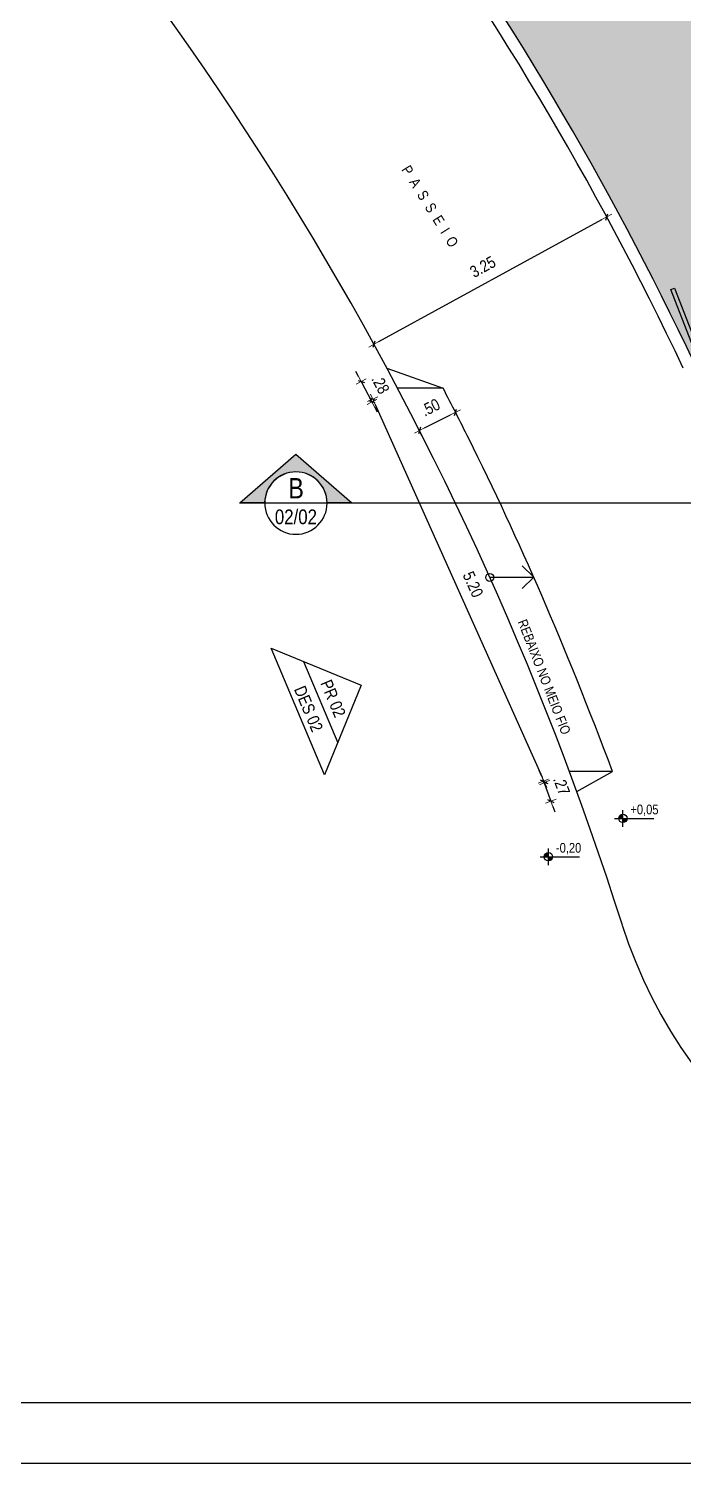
# Model space of a CAD drawing. Header units: millimetres. Extents: x 1170 to 1315, y 90 to 135.
# Drawn here: x 1252.54 to 1260.65, y 90.19 to 107.96 of the extents above; entities that cross this region are included whole.
import ezdxf
from ezdxf.enums import TextEntityAlignment as Align

# ---------------------------------------------------------------- set-up
doc = ezdxf.new("R2010")
doc.units = ezdxf.units.MM
doc.header["$LTSCALE"] = 20
doc.header["$MEASUREMENT"] = 0
doc.linetypes.add('CENTER', pattern=[2, 1.25, -0.25, 0.25, -0.25])
doc.linetypes.add('CONTINU', pattern=[0])
doc.layers.get('0').update_dxf_attribs({"linetype": 'CONTINUOUS'})
doc.layers.get('DEFPOINTS').update_dxf_attribs({"linetype": 'CONTINUOUS'})
for name, color, linetype in [('AR-TXT', 2, 'CONTINUOUS'), ('COTA', 7, 'CONTINUOUS'), ('E-hatch', 8, 'CONTINUOUS'), ('E-pen-m', 6, 'CONTINUOUS'), ('E-txt-g', 3, 'CONTINUOUS'), ('Indic_Corte_Vista', 2, 'CONTINUOUS'), ('TEXTO', 2, 'CONTINUOUS')]:
    doc.layers.add(name, color=color, linetype=linetype)
for name, color, linetype, lineweight in [('E-Pen-C', 4, 'CONTINUOUS', 15), ('E-Pen-G', 3, 'CONTINUOUS', 30), ('E-Txt-W', 7, 'CONTINUOUS', 20)]:
    doc.layers.add(name, color=color, linetype=linetype, lineweight=lineweight)
doc.styles.add('ESC 1.100', font='ARIALN.TTF', dxfattribs={"height": 0.2})
doc.styles.add('F2', font='ARIALN.TTF')
doc.styles.add('REG60', font='romans.shx', dxfattribs={"width": 0.8, "height": 0.15})
doc.styles.add('REG80', font='romans.shx', dxfattribs={"width": 0.8, "height": 0.2})
doc.styles.add('SWIS 721 CN BT', font='swissc.ttf')
doc.dimstyles.new('DIMENSION-1', dxfattribs={"dimtxt": 0.145, "dimasz": 0.07, "dimexe": 1, "dimexo": 0, "dimgap": 0.12, "dimtad": 1, "dimzin": 7, "dimdsep": 46, "dimtxsty": 'F2', "dimblk1": 'TRACO', "dimblk2": 'TRACO', "dimsah": 1, "dimcen": 1, "dimse1": 1, "dimse2": 1, "dimclrd": 4, "dimclre": 256, "dimclrt": 4, "dimadec": 8, "dimazin": 0, "dimtfac": 1, "dimtix": 1, "dimtmove": 2, "dimatfit": 3, "dimldrblk": 'TRACO', "dimfxl": 1, "dimtolj": 1, "dimtzin": 0, "dimarcsym": 0})

# ---------------------------------------------------------------- blocks, each defined once
blk = doc.blocks.new('TXT-AMB75')
at = {"layer": 'E-txt-g', "style": 'REG80', "width": 0.8, "flags": 8}
blk.add_attdef('TXT', text='', height=0.2, dxfattribs=at).set_placement((0.005, 0.296), align=Align.CENTER)
at = {"layer": 'E-Txt-W', "style": 'REG60', "width": 0.8, "flags": 8}
blk.add_attdef('TXT', text='', height=0.15, dxfattribs=at).set_placement((0.005, 0.027), align=Align.CENTER)
blk = doc.blocks.new('CHAVE CORTE-100')
blk.add_hatch(color=8).paths.add_polyline_path([(-2.567, 0), (-2.86, 0), (-2.198, 0.571), (-1.536, 0), (-1.83, 0, 0.987177)])
at = {"color": 2}
blk.add_line((-1.83, 0), (-2.567, 0), dxfattribs=at)
blk.add_lwpolyline([(-1.83, 0.001), (-1.536, 0), (-2.198, 0.571), (-2.86, 0), (-2.567, 0, -0.985586)], format="xyb", close=True, dxfattribs=at)
blk.add_circle((-2.199, -0.005), 0.368, dxfattribs=at)
at = {"color": 2, "style": 'F2'}
for tag, height, p in [('A', 0.24, (-2.199, 0.171)), ('01-02', 0.2, (-2.199, -0.127))]:
    blk.add_attdef(tag, text='', height=height, dxfattribs=at).set_placement(p, align=Align.MIDDLE_CENTER)
blk = doc.blocks.new('TRACO')
at = {"layer": 'E-Pen-C'}
for p, q in [((-1, 0), (1, 0)), ((0, 1), (0, -1))]:
    blk.add_line(p, q, dxfattribs=at)
at = {"layer": 'E-Pen-G'}
blk.add_line((-0.42, -0.42), (0.42, 0.42), dxfattribs=at)
blk = doc.blocks.new('*D441')
at = {"layer": 'COTA', "color": 4, "linetype": 'Continuous', "lineweight": -2}
blk.add_line((1257.447, 103.011), (1257.768, 103.173), dxfattribs=at)
at = {"layer": 'DEFPOINTS', "color": 0, "linetype": 'Continuous'}
for p in [(1257.831, 103.205), (1257.9, 103.067), (1257.454, 102.842)]:
    blk.add_point(p, dxfattribs=at)
at = {"layer": 'COTA', "color": 4, "linetype": 'Continuous', "lineweight": -2, "xscale": 0.07, "yscale": 0.07, "zscale": 0.07}
for p, rotation in [((1257.831, 103.205), 26.79651405990845), ((1257.384, 102.979), 206.7965140599084)]:
    blk.add_blockref('TRACO', p, dxfattribs=dict(at, rotation=rotation))
at = {"layer": 'COTA', "color": 4, "linetype": 'Continuous', "insert": (1257.52, 103.265), "char_height": 0.145, "attachment_point": 5, "rotation": 26.7965, "style": 'F2'}
blk.add_mtext('\\A1;.50', dxfattribs=at)
blk = doc.blocks.new('*D442')
at = {"layer": 'COTA', "color": 4, "linetype": 'Continuous', "lineweight": -2}
for p, q in [((1256.63, 103.647), (1256.597, 103.708)), ((1256.663, 103.585), (1256.796, 103.335)), ((1256.829, 103.273), (1256.862, 103.211))]:
    blk.add_line(p, q, dxfattribs=at)
at = {"layer": 'DEFPOINTS', "color": 0, "linetype": 'Continuous'}
for p in [(1256.979, 103.753), (1257.112, 103.503), (1256.796, 103.335)]:
    blk.add_point(p, dxfattribs=at)
at = {"layer": 'COTA', "color": 4, "linetype": 'Continuous', "lineweight": -2, "xscale": 0.07, "yscale": 0.07, "zscale": 0.07}
for p, rotation in [((1256.663, 103.585), 298.0572844757799), ((1256.796, 103.335), 118.0572844757799)]:
    blk.add_blockref('TRACO', p, dxfattribs=dict(at, rotation=rotation))
at = {"layer": 'COTA', "color": 4, "linetype": 'Continuous', "insert": (1256.901, 103.551), "char_height": 0.145, "attachment_point": 5, "rotation": 298.0573, "style": 'F2'}
blk.add_mtext('\\A1;.28', dxfattribs=at)
blk = doc.blocks.new('*D443')
at = {"layer": 'COTA', "color": 4, "linetype": 'Continuous', "lineweight": -2}
blk.add_line((1256.835, 103.302), (1258.905, 98.685), dxfattribs=at)
at = {"layer": 'DEFPOINTS', "color": 0, "linetype": 'Continuous'}
for p in [(1257.112, 103.503), (1258.934, 98.621), (1259.239, 98.758)]:
    blk.add_point(p, dxfattribs=at)
at = {"layer": 'COTA', "color": 4, "linetype": 'Continuous', "lineweight": -2, "xscale": 0.07, "yscale": 0.07, "zscale": 0.07}
for p, rotation in [((1256.806, 103.366), 114.1484684888654), ((1258.934, 98.621), 294.1484684888654)]:
    blk.add_blockref('TRACO', p, dxfattribs=dict(at, rotation=rotation))
at = {"layer": 'COTA', "color": 4, "linetype": 'Continuous', "insert": (1258.047, 101.073), "char_height": 0.145, "attachment_point": 5, "rotation": 294.1485, "style": 'F2'}
blk.add_mtext('\\A1;5.20', dxfattribs=at)
blk = doc.blocks.new('*D444')
at = {"layer": 'COTA', "color": 4, "linetype": 'Continuous', "lineweight": -2}
for p, q in [((1258.893, 98.703), (1258.868, 98.768)), ((1258.918, 98.637), (1259.012, 98.387)), ((1259.037, 98.322), (1259.061, 98.256))]:
    blk.add_line(p, q, dxfattribs=at)
at = {"layer": 'DEFPOINTS', "color": 0, "linetype": 'Continuous'}
for p in [(1259.239, 98.758), (1259.333, 98.508), (1259.012, 98.387)]:
    blk.add_point(p, dxfattribs=at)
at = {"layer": 'COTA', "color": 4, "linetype": 'Continuous', "lineweight": -2, "xscale": 0.07, "yscale": 0.07, "zscale": 0.07}
for p, rotation in [((1258.918, 98.637), 290.6316989558083), ((1259.012, 98.387), 110.6316989558083)]:
    blk.add_blockref('TRACO', p, dxfattribs=dict(at, rotation=rotation))
at = {"layer": 'COTA', "color": 4, "linetype": 'Continuous', "insert": (1259.145, 98.58), "char_height": 0.145, "attachment_point": 5, "rotation": 290.6317, "style": 'F2'}
blk.add_mtext('\\A1;.27', dxfattribs=at)
blk = doc.blocks.new('NV')
at = {"color": 4, "linetype": 'ByBlock', "ltscale": 0.5}
for p, q in [((-1.611, 0.008), (-0.799, 0.008)), ((-1.439, -0.165), (-1.439, 0.18))]:
    blk.add_line(p, q, dxfattribs=at)
at = {"color": 4, "ltscale": 2.5}
blk.add_circle((-1.439, 0.008), 0.0864, dxfattribs=at)
at = {"color": 4}
for points in [[(-1.439, 0.008), (-1.5, 0.069), (-1.525, 0.008), (-1.519, 0.041)], [(-1.439, 0.008), (-1.439, 0.094), (-1.5, 0.069), (-1.472, 0.087)], [(-1.439, 0.008), (-1.352, 0.008), (-1.378, -0.054), (-1.359, -0.026)], [(-1.439, 0.008), (-1.378, -0.054), (-1.439, -0.079), (-1.406, -0.072)]]:
    blk.add_solid(points, dxfattribs=at)
at = {"layer": 'E-Txt-W', "color": 4, "ltscale": 2.5, "style": 'F2'}
blk.add_attdef('COTAPISO', (-1.306, 0.073), '', height=0.15, dxfattribs=at)
blk = doc.blocks.new('*D475')
at = {"layer": 'COTA', "color": 4, "linetype": 'Continuous', "lineweight": -2}
blk.add_line((1256.88, 104.08), (1259.643, 105.591), dxfattribs=at)
at = {"layer": 'DEFPOINTS', "color": 0, "linetype": 'Continuous'}
for p in [(1259.596, 105.821), (1259.704, 105.624), (1256.711, 104.244)]:
    blk.add_point(p, dxfattribs=at)
at = {"layer": 'COTA', "color": 4, "linetype": 'Continuous', "lineweight": -2, "xscale": 0.07, "yscale": 0.07, "zscale": 0.07}
for p, rotation in [((1259.704, 105.624), 28.66935735135828), ((1256.818, 104.046), 208.6693573513583)]:
    blk.add_blockref('TRACO', p, dxfattribs=dict(at, rotation=rotation))
at = {"layer": 'COTA', "color": 4, "linetype": 'Continuous', "insert": (1258.168, 105.006), "char_height": 0.145, "attachment_point": 5, "rotation": 28.6694, "style": 'F2'}
blk.add_mtext('\\A1;3.25', dxfattribs=at)

msp = doc.modelspace()

# ---------------------------------------------------------------- hatches: boundary and pattern name
at = {"layer": 'E-hatch'}
h = msp.add_hatch(dxfattribs=at)
h.set_pattern_fill('GRASS', color=8, scale=0.2, style=0)
h.paths.add_polyline_path([(1252.111, 115.795), (1266.283, 115.795), (1266.283, 115.045), (1266.283, 103.875), (1266.283, 103.809), (1260.791, 103.808), (1260.358, 104.694), (1259.743, 105.867), (1258.82, 107.469), (1257.796, 109.07), (1256.796, 110.488), (1255.813, 111.767), (1254.719, 113.076), (1253.932, 113.951), (1253.048, 114.876), (1252.546, 115.376)])
h.paths.add_polyline_path([(1261.566, 110.335), (1261.566, 110.387), (1261.546, 110.383), (1261.529, 110.372)], flags=24)
h.paths.add_polyline_path([(1261.566, 110.335), (1261.529, 110.372), (1261.518, 110.355), (1261.514, 110.335)], flags=24)
h.paths.add_polyline_path([(1261.566, 110.335), (1261.617, 110.335), (1261.613, 110.316), (1261.602, 110.299)], flags=24)
h.paths.add_polyline_path([(1261.566, 110.335), (1261.602, 110.299), (1261.585, 110.287), (1261.566, 110.284)], flags=24)
edge = h.paths.add_edge_path(flags=16)
edge.add_line((1261.566, 110.232), (1261.566, 110.439))
edge = h.paths.add_edge_path(flags=16)
edge.add_arc((1261.566, 110.335), 0.0518, 0, 360)
edge = h.paths.add_edge_path(flags=16)
edge.add_line((1261.462, 110.335), (1261.949, 110.335))
h.paths.add_polyline_path([(1261.622, 110.327), (1261.962, 110.327), (1261.962, 110.543), (1261.622, 110.543)], flags=24)
h.paths.add_polyline_path([(1261.252, 110.711), (1262.211, 110.711), (1262.211, 110.957), (1261.252, 110.957)], flags=24)
h.paths.add_polyline_path([(1261.357, 110.507), (1262.182, 110.507), (1262.182, 110.723), (1261.357, 110.723)], flags=24)
h.paths.add_polyline_path([(1265.929, 115.264), (1265.929, 115.568), (1265.627, 115.568), (1265.627, 115.264)], flags=24)
h.paths.add_polyline_path([(1265.384, 114.993), (1265.384, 115.388), (1265.082, 115.388), (1265.082, 114.993)], flags=24)
h.paths.add_polyline_path([(1265.384, 114.214), (1265.384, 114.518), (1265.082, 114.518), (1265.082, 114.214)], flags=24)
h.paths.add_polyline_path([(1265.931, 109.178), (1265.931, 109.667), (1265.629, 109.667), (1265.629, 109.178)], flags=24)
h.paths.add_polyline_path([(1265.384, 106.053), (1265.384, 106.541), (1265.082, 106.541), (1265.082, 106.053)], flags=24)
h.paths.add_polyline_path([(1263.34, 104.263), (1263.736, 104.263), (1263.736, 104.565), (1263.34, 104.565)], flags=24)
h.paths.add_polyline_path([(1260.843, 109.932), (1262.827, 109.932), (1262.827, 110.125), (1260.843, 110.125)], flags=24)

# ---------------------------------------------------------------- linework, layer by layer
at = {"color": 7, "linetype": 'CONTINU'}
msp.add_line((1258.253, 101.163, -0.256), (1258.799, 101.163), dxfattribs=at)
at = {"color": 2}
msp.add_lwpolyline([(1242.555, 90.189), (1314.911, 90.189), (1314.911, 134.739), (1242.555, 134.739)], close=True, dxfattribs=at)
at = {"color": 1}
msp.add_lwpolyline([(1244.43, 133.989), (1314.161, 133.989), (1314.161, 90.939), (1244.43, 90.939)], close=True, dxfattribs=at)
at = {"color": 7}
msp.add_circle((1258.255, 101.16), 0.0499, dxfattribs=at)
at = {"layer": 'COTA', "color": 2, "linetype": 'CENTER'}
msp.add_line((1255.157, 102.085), (1268.265, 102.085), dxfattribs=at)
at = {"layer": 'COTA', "color": 7, "linetype": 'Continuous'}
msp.add_lwpolyline([(1260.495, 104.725), (1260.542, 104.743), (1262.501, 99.706), (1262.454, 99.688), (1260.495, 104.725)], dxfattribs=at)
at = {"layer": 'E-pen-m', "color": 7}
for q in [(1258.657, 101.305), (1258.657, 101.022)]:
    msp.add_line((1258.799, 101.163), q, dxfattribs=at)
at = {"layer": 'Indic_Corte_Vista', "color": 8}
for p, q in [((1256.979, 103.753), (1257.676, 103.503)), ((1257.676, 103.503), (1257.112, 103.503)), ((1259.774, 98.758), (1259.239, 98.758)), ((1259.333, 98.508), (1259.774, 98.758))]:
    msp.add_line(p, q, dxfattribs=at)
at = {"layer": 'Indic_Corte_Vista', "color": 5}
for radius, start, end in [(40.225, 25.362, 47.0068), (40.375, 25.3479, 46.469)]:
    msp.add_arc((1224.303, 86.523), radius, start, end, dxfattribs=at)
at = {"layer": 'Indic_Corte_Vista', "color": 8}
msp.add_arc((1265.616, 98.664), 6, 197.5702, 270, dxfattribs=at)
msp.add_ellipse((1221.546, 84.714), major_axis=(-40.226, 0), ratio=0.99981, start_param=3.448195, end_param=3.944068, dxfattribs=at)
msp.add_open_spline([(1259.774, 98.758), (1259.185, 100.326), (1258.622, 101.619), (1257.89, 103.088), (1257.784, 103.296), (1257.676, 103.503)], degree=3, knots=[3.5002768, 3.5002768, 3.5002768, 3.5002768, 3.6040081, 3.6040081, 3.6212061, 3.6212061, 3.6212061, 3.6212061], dxfattribs=at)
at = {"layer": 'TEXTO', "color": 8}
msp.add_line((1255.947, 100.12), (1256.371, 99.112), dxfattribs=at)
at = {"layer": 'TEXTO'}
msp.add_lwpolyline([(1256.208, 98.713), (1255.549, 100.282), (1256.663, 99.827), (1256.208, 98.713)], dxfattribs=at)

# ---------------------------------------------------------------- block references
ref = msp.add_blockref('TXT-AMB75', (1257.303, 105.583), dxfattribs=dict(xscale=0.7290000000000001, yscale=0.7290000000000001, zscale=0.7290000000000001, rotation=301.9013867796922))
ref.add_attrib('TXT', 'P  A  S  S  E  I  O', dxfattribs={"layer": 'E-txt-g', "color": 2, "height": 0.13, "rotation": 301.9014, "style": 'F2'}).set_placement((1257.459, 105.721), align=Align.CENTER)
ref = msp.add_blockref('NV', (1260.766, 98.17), dxfattribs=dict(xscale=0.6, yscale=0.6, zscale=0.6))
ref.add_attrib('COTAPISO', '+0,05', (1259.996, 98.226), dxfattribs={"layer": 'E-Txt-W', "color": 4, "ltscale": 2.5, "height": 0.12, "style": 'F2'})
ref = msp.add_blockref('NV', (1259.844, 97.695), dxfattribs=dict(xscale=0.6, yscale=0.6, zscale=0.6))
ref.add_attrib('COTAPISO', '-0,20', (1259.074, 97.751), dxfattribs={"layer": 'E-Txt-W', "color": 4, "ltscale": 2.5, "height": 0.12, "style": 'F2'})
at = {"layer": 'AR-TXT'}
ref = msp.add_blockref('CHAVE CORTE-100', (1253.545, 102.085), dxfattribs=dict(at, xscale=-1.049948921114458, yscale=1.049948921114458, zscale=1.049948921114458))
ref.add_attrib('00', '02/02', dxfattribs={"layer": '0', "height": 0.182, "style": 'SWIS 721 CN BT'}).set_placement((1255.854, 101.91), align=Align.MIDDLE_CENTER)
ref.add_attrib('A', 'B', dxfattribs={"layer": '0', "height": 0.252, "style": 'SWIS 721 CN BT'}).set_placement((1255.856, 102.264), align=Align.MIDDLE_CENTER)

# ---------------------------------------------------------------- texts
at = {"color": 4, "style": 'F2'}
msp.add_text('REBAIXO NO MEIO FIO', height=0.12, rotation=291.3646, dxfattribs=at).set_placement((1258.598, 100.61))
at = {"layer": 'TEXTO', "char_height": 0.15, "attachment_point": 5, "rotation": 292.7982, "style": 'ESC 1.100'}
for s, insert, width in [('PR 02', (1256.314, 99.66), 0.67815), ('DES 02', (1256.01, 99.532), 1.44629)]:
    msp.add_mtext(s, dxfattribs=dict(at, insert=insert, width=width))

# ---------------------------------------------------------------- dimensions: what is measured, and where the dimension line sits
at = {"layer": 'COTA', "color": 7, "linetype": 'Continuous'}
dim = msp.add_aligned_dim(p1=(1256.711, 104.244), p2=(1259.596, 105.821), distance=-0.225, text='3.25', dimstyle='DIMENSION-1', override={"dimadec": 0, "dimfxl": 0.15}, dxfattribs=at)
dim.commit()
dim.dimension.update_dxf_attribs({"geometry": '*D475', "text_midpoint": (1258.168, 105.006)})
for p1, p2, distance, picture, middle in [((1256.979, 103.753), (1257.112, 103.503), -0.358, '*D442', (1256.901, 103.551)), ((1257.112, 103.503), (1259.239, 98.758), -0.335, '*D443', (1258.047, 101.073)), ((1257.454, 102.842), (1257.9, 103.067), 0.154, '*D441', (1257.52, 103.265)), ((1259.239, 98.758), (1259.333, 98.508), -0.344, '*D444', (1259.145, 98.58))]:
    dim = msp.add_aligned_dim(p1=p1, p2=p2, distance=distance, dimstyle='DIMENSION-1', override={"dimadec": 0, "dimfxl": 0.04}, dxfattribs=at)
    dim.commit()
    dim.dimension.update_dxf_attribs({"geometry": picture, "text_midpoint": middle})

doc.saveas('drawing.dxf')
